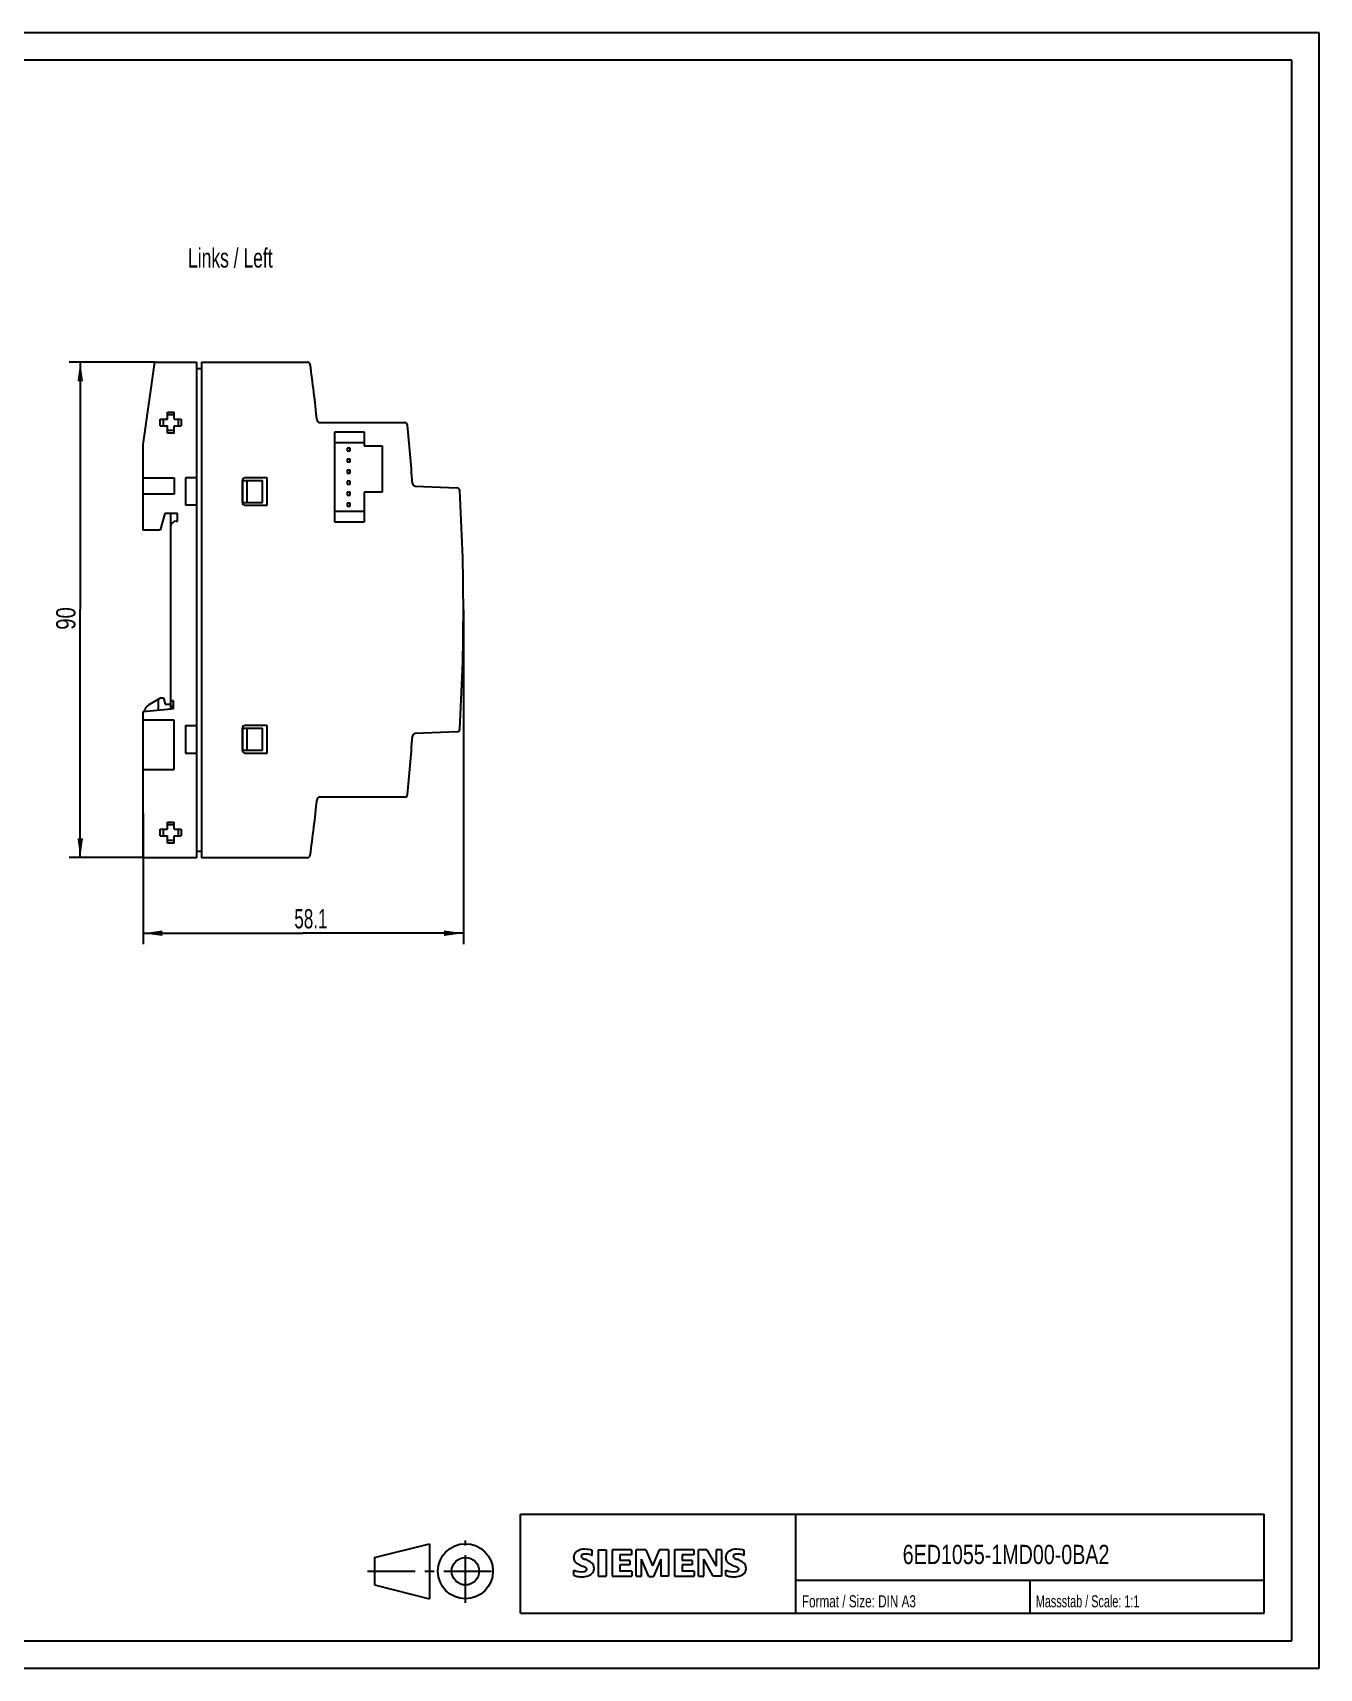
# Model space of a CAD drawing. Extents: x 0 to 420, y 0 to 297.
# Drawn here: x 186.5 to 420, y 0 to 297 of the extents above; entities that cross this region are included whole.
import ezdxf

# ---------------------------------------------------------------- set-up
doc = ezdxf.new("R2010")
doc.units = 0
doc.header["$LTSCALE"] = 23.1
doc.linetypes.add('CENTER', pattern=[0.6, 0.375, -0.075, 0.075, -0.075])
for name, color, linetype in [('11000_LEFT', 7, 'CONTINUOUS'), ('11100_DIM_LEFT', 7, 'CONTINUOUS'), ('11300_LEFT_GERMAN_ENGLISH', 7, 'CONTINUOUS'), ('90000_FRAME', 7, 'CONTINUOUS'), ('91000_TIP', 7, 'CONTINUOUS')]:
    doc.layers.add(name, color=color, linetype=linetype)
doc.styles.get("Standard").update_dxf_attribs({"font": 'txt', "width": 0.8})
doc.dimstyles.new('DIMSTYLE_2', dxfattribs={"dimtxt": 3.5, "dimasz": 3.5, "dimexe": 0.18, "dimexo": 0.0625, "dimgap": 0.09, "dimtad": 1, "dimdec": 1, "dimtxsty": 'STANDARD', "dimcen": 0.09, "dimazin": 3, "dimtp": 0.1, "dimtm": 0.1, "dimtfac": 1, "dimtdec": 1, "dimtofl": 0, "dimtmove": 0, "dimatfit": 3, "dimtolj": 1})

# ---------------------------------------------------------------- blocks, each defined once
blk = doc.blocks.new('*D2')
at = {"layer": '11100_DIM_LEFT', "linetype": 'CONTINUOUS'}
for p, q in [((208.62, 237.2), (193.09, 237.2)), ((195.09, 237.2), (195.09, 192.2)), ((195.09, 147.2), (195.09, 192.2)), ((206.51, 147.2), (193.09, 147.2))]:
    blk.add_line(p, q, dxfattribs=at)
for points in [[(195.59, 233.7), (195.09, 237.2), (194.59, 233.7)], [(194.59, 150.7), (195.09, 147.2), (195.59, 150.7)]]:
    blk.add_solid(points, dxfattribs=at)
at = {"layer": '11100_DIM_LEFT', "linetype": 'CONTINUOUS', "width": 0.785714}
blk.add_text('90', height=3.5, rotation=90, dxfattribs=at).set_placement((194.21, 188.59))
blk = doc.blocks.new('*D3')
at = {"layer": '11100_DIM_LEFT', "linetype": 'CONTINUOUS'}
for p, q in [((264.64, 192.2), (264.64, 131.48)), ((206.51, 155.2), (206.51, 131.48)), ((206.51, 133.48), (235.58, 133.48)), ((264.64, 133.48), (235.58, 133.48))]:
    blk.add_line(p, q, dxfattribs=at)
for points in [[(210.01, 133.98), (206.51, 133.48), (210.01, 132.98)], [(261.14, 132.98), (264.64, 133.48), (261.14, 133.98)]]:
    blk.add_solid(points, dxfattribs=at)
at = {"layer": '11100_DIM_LEFT', "linetype": 'CONTINUOUS', "width": 0.660714}
blk.add_text('58.1', height=3.5, dxfattribs=at).set_placement((233.95, 134.36))

msp = doc.modelspace()

# ---------------------------------------------------------------- linework, layer by layer
at = {"layer": '11000_LEFT', "color": 7, "linetype": 'CONTINUOUS'}
for p, q in [((206.515, 222.197), (208.623, 237.197)), ((208.623, 237.197), (216.215, 237.197)), ((216.215, 237.197), (216.215, 147.197)), ((216.215, 235.997), (217.115, 235.997)), ((217.115, 237.197), (217.115, 147.197)), ((217.115, 237.197), (236.336, 237.197)), ((209.623, 225.597), (209.623, 226.797)), ((209.623, 226.797), (210.923, 226.797)), ((210.123, 226.797), (210.123, 225.597)), ((210.923, 226.797), (210.923, 228.097)), ((210.923, 228.097), (212.123, 228.097)), ((212.123, 227.597), (210.923, 227.597)), ((212.123, 226.797), (212.123, 228.097)), ((212.123, 226.797), (213.423, 226.797)), ((212.923, 225.597), (212.923, 226.797)), ((213.423, 226.797), (213.423, 225.597)), ((238.565, 226.197), (254.009, 226.197)), ((209.623, 225.597), (210.923, 225.597)), ((210.923, 224.297), (210.923, 225.597)), ((210.923, 224.797), (212.123, 224.797)), ((212.123, 224.297), (210.923, 224.297)), ((212.123, 224.297), (212.123, 225.597)), ((212.123, 225.597), (213.423, 225.597)), ((241.315, 208.097), (241.315, 224.497)), ((241.315, 224.497), (246.615, 224.497)), ((246.615, 224.497), (246.615, 221.997)), ((206.515, 206.697), (206.515, 222.197)), ((246.615, 222.497), (241.315, 222.497)), ((243.565, 221.547), (243.565, 221.047)), ((244.065, 221.547), (243.565, 221.547)), ((243.565, 221.047), (244.065, 221.047)), ((244.065, 221.047), (244.065, 221.547)), ((246.615, 221.997), (249.915, 221.997)), ((249.915, 221.997), (249.915, 213.597)), ((243.565, 219.547), (243.565, 219.047)), ((244.065, 219.547), (243.565, 219.547)), ((243.565, 219.047), (244.065, 219.047)), ((243.565, 217.547), (243.565, 217.047)), ((244.065, 217.547), (243.565, 217.547)), ((243.565, 217.047), (244.065, 217.047)), ((244.065, 219.047), (244.065, 219.547)), ((244.065, 217.047), (244.065, 217.547)), ((206.515, 216.197), (212.115, 216.197)), ((212.115, 216.197), (212.115, 213.197)), ((214.215, 216.197), (214.215, 211.197)), ((216.215, 216.197), (214.215, 216.197)), ((224.515, 215.697), (224.515, 211.697)), ((224.565, 211.697), (224.565, 215.697)), ((224.565, 215.697), (228.165, 215.697)), ((229.015, 216.197), (225.015, 216.197)), ((225.365, 211.697), (225.365, 215.697)), ((228.165, 211.697), (228.165, 215.697)), ((229.015, 211.197), (229.015, 216.197)), ((243.565, 215.547), (243.565, 215.047)), ((244.065, 215.547), (243.565, 215.547)), ((243.565, 215.047), (244.065, 215.047)), ((244.065, 215.047), (244.065, 215.547)), ((255.862, 214.677), (263.489, 214.344)), ((212.115, 213.197), (206.515, 213.197)), ((216.215, 211.197), (214.215, 211.197)), ((224.565, 211.697), (228.165, 211.697)), ((225.015, 211.197), (229.015, 211.197)), ((243.565, 213.547), (243.565, 213.047)), ((244.065, 213.547), (243.565, 213.547)), ((243.565, 213.047), (244.065, 213.047)), ((243.565, 211.547), (243.565, 211.047)), ((244.065, 211.547), (243.565, 211.547)), ((243.565, 211.047), (244.065, 211.047)), ((244.065, 213.047), (244.065, 213.547)), ((244.065, 211.047), (244.065, 211.547)), ((246.615, 213.597), (246.615, 208.097)), ((249.915, 213.597), (246.615, 213.597)), ((210.436, 209.697), (209.576, 206.697)), ((212.715, 209.697), (210.436, 209.697)), ((211.517, 174.197), (211.517, 209.697)), ((212.515, 208.297), (212.715, 208.297)), ((212.715, 208.297), (212.715, 209.697)), ((241.315, 210.097), (246.615, 210.097)), ((246.615, 208.097), (241.315, 208.097)), ((209.576, 206.697), (206.515, 206.697)), ((209.723, 176.197), (207.565, 174.951)), ((209.267, 174), (209.267, 175.934)), ((209.723, 176.197), (210.223, 176.197)), ((210.223, 176.197), (210.517, 175.097)), ((212.017, 175.697), (211.517, 175.697)), ((212.017, 174.197), (212.017, 175.697)), ((206.515, 173.76), (211.517, 174.197)), ((206.515, 147.197), (206.515, 173.76)), ((210.517, 175.097), (211.517, 175.097)), ((211.517, 174.697), (212.017, 174.697)), ((212.017, 174.197), (211.517, 174.197)), ((212.115, 172.197), (206.515, 172.197)), ((212.115, 163.197), (212.115, 172.197)), ((214.215, 171.197), (214.215, 166.197)), ((214.215, 171.197), (216.215, 171.197)), ((224.515, 170.697), (224.515, 166.697)), ((224.565, 166.697), (224.565, 170.697)), ((224.565, 170.697), (228.165, 170.697)), ((229.015, 171.197), (225.015, 171.197)), ((225.365, 166.697), (225.365, 170.697)), ((228.165, 166.697), (228.165, 170.697)), ((229.015, 166.197), (229.015, 171.197)), ((263.489, 170.05), (255.862, 169.716)), ((224.565, 166.697), (228.165, 166.697)), ((214.215, 166.197), (216.215, 166.197)), ((225.015, 166.197), (229.015, 166.197)), ((206.515, 163.197), (212.115, 163.197)), ((254.009, 158.197), (238.565, 158.197)), ((209.623, 151.147), (209.623, 152.347)), ((209.623, 152.347), (210.923, 152.347)), ((210.123, 152.347), (210.123, 151.147)), ((210.923, 152.347), (210.923, 153.647)), ((210.923, 153.647), (212.123, 153.647)), ((212.123, 153.147), (210.923, 153.147)), ((212.123, 152.347), (212.123, 153.647)), ((212.123, 152.347), (213.423, 152.347)), ((212.923, 151.147), (212.923, 152.347)), ((213.423, 152.347), (213.423, 151.147)), ((209.623, 151.147), (210.923, 151.147)), ((210.923, 149.847), (210.923, 151.147)), ((210.923, 150.347), (212.123, 150.347)), ((212.123, 149.847), (210.923, 149.847)), ((212.123, 149.847), (212.123, 151.147)), ((212.123, 151.147), (213.423, 151.147)), ((216.215, 147.197), (206.515, 147.197)), ((216.215, 148.397), (217.115, 148.397)), ((236.336, 147.197), (217.115, 147.197))]:
    msp.add_line(p, q, dxfattribs=at)
for centre, radius, start, end in [((236.336, 236.697), 0.5, 7.85767, 90), ((-86.107, 192.197), 326, 6.06555, 7.85767), ((238.565, 226.697), 0.5, 186.06555, 270), ((254.009, 225.697), 0.5, 5.62545, 90), ((-86.095, 192.197), 342.25, 3.84433, 5.62545), ((225.015, 215.697), 0.5, 90, 180), ((255.884, 215.177), 0.5, 183.84433, 267.5), ((263.467, 213.845), 0.5, 3.54354, 87.5), ((-86.113, 192.197), 350.75, 356.45646, 3.54354), ((225.015, 211.697), 0.5, 180, 270), ((212.515, 207.297), 1, 90, 175.83476), ((208.565, 173.219), 2, 120, 163.98843), ((225.015, 170.697), 0.5, 90, 180), ((255.884, 169.217), 0.5, 92.5, 176.15567), ((263.467, 170.549), 0.5, 272.5, 356.45646), ((225.015, 166.697), 0.5, 180, 270), ((-86.095, 192.197), 342.25, 354.37456, 356.15567), ((-86.107, 192.197), 326, 352.14233, 353.93445), ((238.565, 157.697), 0.5, 90, 173.93445), ((254.009, 158.697), 0.5, 270, 354.37456), ((236.336, 147.697), 0.5, 270, 352.14233)]:
    msp.add_arc(centre, radius, start, end, dxfattribs=at)
at = {"layer": '90000_FRAME', "color": 7, "linetype": 'CONTINUOUS'}
for p, q in [((420, 297), (0, 297)), ((420, 0), (420, 297)), ((415, 292), (5, 292)), ((415, 5), (415, 292)), ((275, 28), (410, 28)), ((275, 10), (275, 28)), ((325, 10), (325, 28)), ((410, 10), (410, 28)), ((284.895, 20.916), (285.169, 21.19)), ((288.03, 20.499), (288.03, 21.449)), ((289.124, 21.497), (290.55, 21.497)), ((289.124, 21.497), (289.124, 16.744)), ((290.55, 21.497), (290.55, 16.744)), ((295.16, 21.497), (291.643, 21.497)), ((291.643, 21.497), (291.643, 16.744)), ((295.16, 21.497), (295.16, 20.618)), ((297.727, 21.497), (296.016, 21.497)), ((296.016, 16.744), (296.016, 21.497)), ((297.727, 21.497), (298.963, 18.597)), ((300.151, 21.497), (298.963, 18.597)), ((301.862, 21.497), (300.151, 21.497)), ((301.862, 21.497), (301.862, 16.744)), ((306.473, 21.497), (302.956, 21.497)), ((302.956, 21.497), (302.956, 16.744)), ((306.473, 21.497), (306.473, 20.618)), ((308.85, 21.497), (307.305, 21.497)), ((307.305, 16.744), (307.305, 21.497)), ((308.85, 21.497), (310.537, 18.55)), ((311.488, 21.497), (310.537, 21.497)), ((310.537, 21.497), (310.537, 18.55)), ((311.488, 21.497), (311.488, 16.744)), ((315.623, 20.499), (315.623, 21.449)), ((295.16, 20.618), (293.021, 20.618)), ((293.021, 20.618), (293.021, 19.548)), ((294.875, 19.548), (293.021, 19.548)), ((294.875, 18.764), (293.021, 18.764)), ((293.021, 18.764), (293.021, 17.647)), ((294.875, 19.548), (294.875, 18.764)), ((298.297, 16.696), (296.966, 19.786)), ((296.966, 16.744), (296.966, 19.786)), ((300.484, 19.833), (299.153, 16.696)), ((300.484, 19.833), (300.484, 16.744)), ((306.473, 20.618), (304.334, 20.618)), ((304.334, 20.618), (304.334, 19.548)), ((306.188, 19.548), (304.334, 19.548)), ((306.188, 18.764), (304.334, 18.764)), ((304.334, 18.764), (304.334, 17.647)), ((306.188, 19.548), (306.188, 18.764)), ((309.967, 16.744), (308.255, 19.786)), ((308.255, 16.744), (308.255, 19.786)), ((284.703, 16.839), (284.703, 17.789)), ((289.124, 16.744), (290.55, 16.744)), ((291.643, 16.744), (295.208, 16.744)), ((295.208, 17.647), (293.021, 17.647)), ((295.208, 17.647), (295.208, 16.744)), ((296.016, 16.744), (296.966, 16.744)), ((298.297, 16.696), (299.153, 16.696)), ((301.862, 16.744), (300.484, 16.744)), ((302.956, 16.744), (306.52, 16.744)), ((306.52, 17.647), (304.334, 17.647)), ((306.52, 17.647), (306.52, 16.744)), ((307.305, 16.744), (308.255, 16.744)), ((311.488, 16.744), (309.967, 16.744)), ((312.296, 16.839), (312.296, 17.789)), ((325, 16), (410, 16)), ((367.5, 10), (367.5, 16)), ((275, 10), (410, 10)), ((5, 5), (415, 5)), ((0, 0), (420, 0))]:
    msp.add_line(p, q, dxfattribs=at)
for centre, radius, start, end in [((285.795, 20.25), 1.12, 142.81392, 167.1523), ((286.14, 19.943), 1.581, 121.2141, 141.52548), ((286.52, 19.254), 2.367, 86.2218, 120.42726), ((286.251, 12.558), 9.068, 78.68271, 87.31476), ((313.387, 20.25), 1.12, 142.81392, 167.1523), ((313.733, 19.943), 1.581, 121.2141, 141.52548), ((314.112, 19.254), 2.367, 86.2218, 120.42726), ((313.844, 12.558), 9.068, 78.68271, 87.31476), ((285.963, 20.142), 1.309, 164.19749, 195.80251), ((285.9, 20.102), 1.239, 194.79522, 225.71766), ((286.504, 20.808), 2.166, 227.31193, 242.70403), ((290.359, 28.342), 10.629, 242.86201, 247.1042), ((286.307, 20.368), 0.303, 154.44004, 221.82017), ((286.386, 20.289), 0.41, 102.82878, 149.22596), ((286.717, 20.754), 0.866, 222.77604, 239.03624), ((279.564, 2.549), 17.332, 65.34147, 67.39978), ((287.619, 22.35), 2.699, 240.0482, 251.37797), ((286.803, 18.546), 2.202, 84.04001, 103.34277), ((284.21, 13.424), 6.859, 59.90203, 68.20365), ((286.692, 17.976), 0.34, 305.50322, 72.46529), ((286.463, 16.129), 4.642, 70.26259, 82.95242), ((286.886, 18.062), 1.505, 25.95629, 59.48348), ((286.958, 18.14), 1.406, 335.3868, 24.39151), ((313.555, 20.142), 1.309, 164.19749, 195.80251), ((313.493, 20.102), 1.239, 194.79522, 225.71766), ((314.097, 20.808), 2.166, 227.31193, 242.70403), ((317.952, 28.342), 10.629, 242.86201, 247.1042), ((313.9, 20.368), 0.303, 154.44004, 221.82017), ((313.979, 20.289), 0.41, 102.82878, 149.22596), ((314.31, 20.754), 0.866, 222.77604, 239.03624), ((307.156, 2.549), 17.332, 65.34147, 67.39978), ((315.212, 22.35), 2.699, 240.0482, 251.37797), ((314.396, 18.546), 2.202, 84.04001, 103.34277), ((311.803, 13.424), 6.859, 59.90203, 68.20365), ((314.285, 17.976), 0.34, 305.50322, 72.46529), ((314.055, 16.129), 4.642, 70.26259, 82.95242), ((314.479, 18.062), 1.505, 25.95629, 59.48348), ((314.551, 18.14), 1.406, 335.3868, 24.39151), ((285.948, 20.801), 3.259, 247.53002, 280.75795), ((286.126, 21.378), 4.757, 252.59392, 280.98166), ((286.408, 18.701), 1.112, 277.71, 295.68849), ((286.581, 18.76), 2.101, 282.40584, 311.86444), ((286.954, 18.193), 1.433, 315.89046, 333.52293), ((313.541, 20.801), 3.259, 247.53002, 280.75795), ((313.719, 21.378), 4.757, 252.59392, 280.98166), ((314, 18.701), 1.112, 277.71, 295.68849), ((314.174, 18.76), 2.101, 282.40584, 311.86444), ((314.546, 18.193), 1.433, 315.89046, 333.52293)]:
    msp.add_arc(centre, radius, start, end, dxfattribs=at)
at = {"layer": '91000_TIP', "color": 7, "linetype": 'CONTINUOUS'}
for p, q in [((248.508, 20.129), (258.508, 22.629)), ((258.508, 22.629), (258.508, 12.629)), ((248.508, 20.129), (248.508, 15.129)), ((248.508, 15.129), (258.508, 12.629))]:
    msp.add_line(p, q, dxfattribs=at)
at = {"layer": '91000_TIP', "color": 7, "linetype": 'CENTER'}
for p, q in [((265.008, 11.907), (265.008, 23.191)), ((247.229, 17.629), (270.831, 17.629))]:
    msp.add_line(p, q, dxfattribs=at)
at = {"layer": '91000_TIP', "color": 7, "linetype": 'CONTINUOUS'}
for radius in [5, 2.5]:
    msp.add_circle((265.008, 17.629), radius, dxfattribs=at)

# ---------------------------------------------------------------- texts
at = {"layer": '11300_LEFT_GERMAN_ENGLISH', "linetype": 'CONTINUOUS', "width": 0.678571}
msp.add_text('Links / Left', height=3.5, dxfattribs=at).set_placement((214.654, 254.352))
at = {"layer": '90000_FRAME', "color": 7, "linetype": 'CONTINUOUS'}
for s, height, width, p in [('6ED1055-1MD00-0BA2', 3.5, 0.763228, (344.382, 18.925)), ('Format / Size: DIN A3', 2.2, 0.723356, (326.092, 11.067)), ('Massstab / Scale: 1:1', 2.2, 0.668934, (368.545, 11.067))]:
    msp.add_text(s, height=height, dxfattribs=dict(at, width=width)).set_placement(p)

# ---------------------------------------------------------------- dimensions: what is measured, and where the dimension line sits
at = {"layer": '11100_DIM_LEFT', "linetype": 'CONTINUOUS'}
dim = msp.add_linear_dim(base=(195.089, 147.197), p1=(208.623, 237.197), p2=(206.515, 147.197), angle=270, dimstyle='DIMSTYLE_2', dxfattribs=at)
dim.commit()
dim.dimension.update_dxf_attribs({"geometry": '*D2', "text_midpoint": (192.464, 191.335), "dimtype": 160})
dim = msp.add_linear_dim(base=(264.637, 133.484), p1=(206.515, 155.197), p2=(264.637, 192.197), dimstyle='DIMSTYLE_2', dxfattribs=at)
dim.commit()
dim.dimension.update_dxf_attribs({"geometry": '*D3', "text_midpoint": (238.575, 136.109), "dimtype": 160})

doc.saveas('drawing.dxf')
